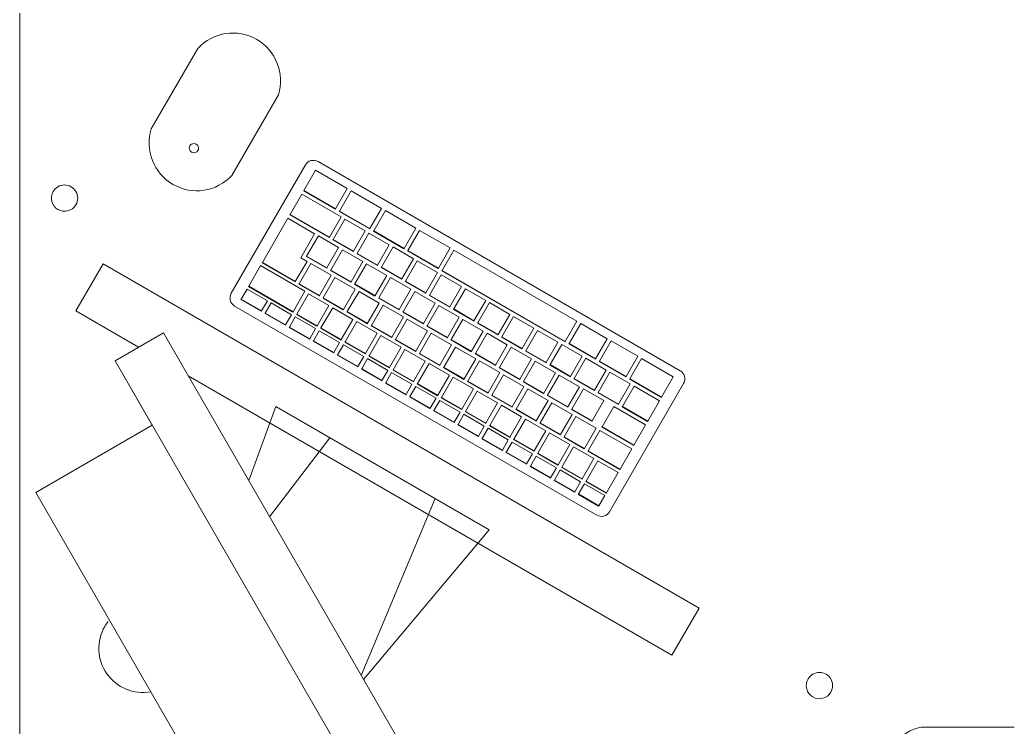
# Model space of a CAD drawing. Header units: millimetres. Extents: x 79795 to 317870, y -36033 to 97293.
# Drawn here: x 207987 to 208666, y 21345 to 21828 of the extents above; entities that cross this region are included whole.
import ezdxf

# ---------------------------------------------------------------- set-up
doc = ezdxf.new("R2010")
doc.units = ezdxf.units.MM
doc.header["$MEASUREMENT"] = 0
for name, color, linetype, lineweight in [('A-GENM', 8, 'CONTINUOUS', 9), ('E-ELEC-EQPM', 8, 'CONTINUOUS', 9), ('I-FURN', 8, 'CONTINUOUS', 9)]:
    doc.layers.add(name, color=color, linetype=linetype, lineweight=lineweight)

msp = doc.modelspace()

# ---------------------------------------------------------------- linework, layer by layer
at = {"layer": 'A-GENM'}
for p, q in [((208108.82, 21808.62), (208077.07, 21753.63)), ((208132.06, 21721.88), (208163.81, 21776.87)), ((208438.18, 21588.58), (208190.9, 21731.34)), ((208182.23, 21729.02), (208131.65, 21641.41)), ((208189.24, 21725.39), (208181.27, 21711.58)), ((208210.89, 21712.89), (208189.24, 21725.39)), ((208181.13, 21711.34), (208181.27, 21711.58)), ((208202.78, 21698.84), (208181.13, 21711.34)), ((208181.27, 21711.58), (208202.92, 21699.08)), ((208202.92, 21699.08), (208210.89, 21712.89)), ((208213.49, 21711.39), (208205.52, 21697.58)), ((208234.27, 21699.39), (208213.49, 21711.39)), ((208179.78, 21709.02), (208171.8, 21695.19)), ((208206.63, 21693.52), (208179.78, 21709.02)), ((208202.78, 21698.84), (208202.92, 21699.08)), ((208205.38, 21697.34), (208205.52, 21697.58)), ((208226.16, 21685.34), (208205.38, 21697.34)), ((208205.52, 21697.58), (208226.3, 21685.58)), ((208226.3, 21685.58), (208234.27, 21699.39)), ((208236.87, 21697.89), (208228.9, 21684.08)), ((208257.65, 21685.89), (208236.87, 21697.89)), ((208170.32, 21692.62), (208152.88, 21662.41)), ((208188.51, 21682.12), (208170.32, 21692.62)), ((208171.66, 21694.95), (208171.8, 21695.19)), ((208198.51, 21679.45), (208171.66, 21694.95)), ((208171.8, 21695.19), (208198.65, 21679.69)), ((208198.65, 21679.69), (208206.63, 21693.52)), ((208209.23, 21692.02), (208201.25, 21678.19)), ((208223.08, 21684.02), (208209.23, 21692.02)), ((208215.1, 21670.19), (208223.08, 21684.02)), ((208226.16, 21685.34), (208226.3, 21685.58)), ((208228.76, 21683.84), (208228.9, 21684.08)), ((208249.54, 21671.84), (208228.76, 21683.84)), ((208228.9, 21684.08), (208249.68, 21672.08)), ((208249.68, 21672.08), (208257.65, 21685.89)), ((208260.25, 21684.39), (208252.28, 21670.58)), ((208281.04, 21672.39), (208260.25, 21684.39)), ((208179.04, 21665.73), (208188.51, 21682.12)), ((208191.1, 21680.62), (208183.12, 21666.8)), ((208204.96, 21672.62), (208191.1, 21680.62)), ((208198.51, 21679.45), (208198.65, 21679.69)), ((208201.11, 21677.95), (208201.25, 21678.19)), ((208214.97, 21669.95), (208201.11, 21677.95)), ((208201.25, 21678.19), (208215.1, 21670.19)), ((208225.68, 21682.52), (208217.7, 21668.69)), ((208239.54, 21674.52), (208225.68, 21682.52)), ((208196.98, 21658.8), (208204.96, 21672.62)), ((208207.56, 21671.12), (208199.58, 21657.3)), ((208221.42, 21663.12), (208207.56, 21671.12)), ((208214.97, 21669.95), (208215.1, 21670.19)), ((208231.56, 21660.69), (208239.54, 21674.52)), ((208242.14, 21673.02), (208234.16, 21659.19)), ((208255.99, 21665.02), (208242.14, 21673.02)), ((208249.54, 21671.84), (208249.68, 21672.08)), ((208252.14, 21670.34), (208252.28, 21670.58)), ((208272.93, 21658.34), (208252.14, 21670.34)), ((208252.28, 21670.58), (208273.07, 21658.58)), ((208273.07, 21658.58), (208281.04, 21672.39)), ((208283.63, 21670.89), (208275.66, 21657.08)), ((208367.64, 21622.39), (208283.63, 21670.89)), ((208175.39, 21649.41), (208183.37, 21663.23)), ((208183.37, 21663.23), (208179.04, 21665.73)), ((208182.99, 21666.56), (208183.12, 21666.8)), ((208196.84, 21658.56), (208182.99, 21666.56)), ((208183.12, 21666.8), (208196.98, 21658.8)), ((208213.43, 21649.3), (208221.42, 21663.12)), ((208217.56, 21668.45), (208217.7, 21668.69)), ((208231.42, 21660.45), (208217.56, 21668.45)), ((208217.7, 21668.69), (208231.56, 21660.69)), ((208248.01, 21651.19), (208255.99, 21665.02)), ((208258.59, 21663.52), (208250.61, 21649.69)), ((208272.45, 21655.52), (208258.59, 21663.52)), ((208151.67, 21660.32), (208143.55, 21646.26)), ((208181.98, 21642.82), (208151.67, 21660.32)), ((208152.74, 21662.17), (208152.88, 21662.41)), ((208175.25, 21649.17), (208152.74, 21662.17)), ((208152.88, 21662.41), (208175.39, 21649.41)), ((208185.97, 21661.73), (208177.99, 21647.91)), ((208199.83, 21653.73), (208185.97, 21661.73)), ((208196.84, 21658.56), (208196.98, 21658.8)), ((208199.44, 21657.06), (208199.58, 21657.3)), ((208213.3, 21649.06), (208199.44, 21657.06)), ((208199.58, 21657.3), (208213.43, 21649.3)), ((208224.01, 21661.62), (208216.03, 21647.8)), ((208237.87, 21653.62), (208224.01, 21661.62)), ((208231.42, 21660.45), (208231.56, 21660.69)), ((208234.02, 21658.95), (208234.16, 21659.19)), ((208247.87, 21650.95), (208234.02, 21658.95)), ((208234.16, 21659.19), (208248.01, 21651.19)), ((208272.93, 21658.34), (208273.07, 21658.58)), ((208275.53, 21656.84), (208275.66, 21657.08)), ((208359.53, 21608.34), (208275.53, 21656.84)), ((208275.66, 21657.08), (208359.67, 21608.58)), ((208175.25, 21649.17), (208175.39, 21649.41)), ((208191.85, 21639.91), (208199.83, 21653.73)), ((208202.42, 21652.23), (208194.44, 21638.41)), ((208216.28, 21644.23), (208202.42, 21652.23)), ((208213.3, 21649.06), (208213.43, 21649.3)), ((208229.89, 21639.8), (208237.87, 21653.62)), ((208240.47, 21652.12), (208232.49, 21638.3)), ((208254.32, 21644.12), (208240.47, 21652.12)), ((208247.87, 21650.95), (208248.01, 21651.19)), ((208250.47, 21649.45), (208250.61, 21649.69)), ((208264.33, 21641.45), (208250.47, 21649.45)), ((208250.61, 21649.69), (208264.47, 21641.69)), ((208264.47, 21641.69), (208272.45, 21655.52)), ((208275.05, 21654.02), (208267.07, 21640.19)), ((208288.9, 21646.02), (208275.05, 21654.02)), ((208142.42, 21644.3), (208138.43, 21637.39)), ((208156.28, 21636.3), (208142.42, 21644.3)), ((208143.41, 21646.02), (208143.55, 21646.26)), ((208173.72, 21628.52), (208143.41, 21646.02)), ((208143.55, 21646.26), (208173.86, 21628.76)), ((208173.86, 21628.76), (208181.98, 21642.82)), ((208177.85, 21647.67), (208177.99, 21647.91)), ((208191.71, 21639.67), (208177.85, 21647.67)), ((208177.99, 21647.91), (208191.85, 21639.91)), ((208208.3, 21630.41), (208216.28, 21644.23)), ((208218.88, 21642.73), (208210.9, 21628.91)), ((208215.89, 21647.56), (208216.03, 21647.8)), ((208229.75, 21639.56), (208215.89, 21647.56)), ((208216.03, 21647.8), (208229.89, 21639.8)), ((208232.74, 21634.73), (208218.88, 21642.73)), ((208246.34, 21630.3), (208254.32, 21644.12)), ((208256.92, 21642.62), (208248.94, 21628.8)), ((208270.78, 21634.62), (208256.92, 21642.62)), ((208280.92, 21632.19), (208288.9, 21646.02)), ((208291.5, 21644.52), (208283.52, 21630.69)), ((208305.36, 21636.52), (208291.5, 21644.52)), ((208138.29, 21637.15), (208138.43, 21637.39)), ((208152.15, 21629.15), (208138.29, 21637.15)), ((208138.43, 21637.39), (208152.29, 21629.39)), ((208152.29, 21629.39), (208156.28, 21636.3)), ((208184.44, 21641.08), (208176.46, 21627.26)), ((208198.3, 21633.08), (208184.44, 21641.08)), ((208191.71, 21639.67), (208191.85, 21639.91)), ((208194.31, 21638.17), (208194.44, 21638.41)), ((208208.16, 21630.17), (208194.31, 21638.17)), ((208194.44, 21638.41), (208208.3, 21630.41)), ((208229.75, 21639.56), (208229.89, 21639.8)), ((208232.35, 21638.06), (208232.49, 21638.3)), ((208246.21, 21630.06), (208232.35, 21638.06)), ((208232.49, 21638.3), (208246.34, 21630.3)), ((208264.33, 21641.45), (208264.47, 21641.69)), ((208266.93, 21639.95), (208267.07, 21640.19)), ((208280.78, 21631.95), (208266.93, 21639.95)), ((208267.07, 21640.19), (208280.92, 21632.19)), ((208297.38, 21622.69), (208305.36, 21636.52)), ((208133.97, 21632.73), (208381.25, 21489.97)), ((208152.15, 21629.15), (208152.29, 21629.39)), ((208158.88, 21634.8), (208154.89, 21627.89)), ((208172.73, 21626.8), (208158.88, 21634.8)), ((208190.32, 21619.26), (208198.3, 21633.08)), ((208200.89, 21631.58), (208192.91, 21617.76)), ((208214.75, 21623.58), (208200.89, 21631.58)), ((208208.16, 21630.17), (208208.3, 21630.41)), ((208224.76, 21620.91), (208232.74, 21634.73)), ((208235.33, 21633.23), (208227.35, 21619.41)), ((208249.19, 21625.23), (208235.33, 21633.23)), ((208246.21, 21630.06), (208246.34, 21630.3)), ((208262.8, 21620.8), (208270.78, 21634.62)), ((208273.38, 21633.12), (208265.4, 21619.3)), ((208287.23, 21625.12), (208273.38, 21633.12)), ((208280.78, 21631.95), (208280.92, 21632.19)), ((208283.38, 21630.45), (208283.52, 21630.69)), ((208297.24, 21622.45), (208283.38, 21630.45)), ((208283.52, 21630.69), (208297.38, 21622.69)), ((208307.96, 21635.02), (208299.97, 21621.19)), ((208321.81, 21627.02), (208307.96, 21635.02)), ((208154.75, 21627.65), (208154.89, 21627.89)), ((208168.6, 21619.65), (208154.75, 21627.65)), ((208154.89, 21627.89), (208168.74, 21619.89)), ((208168.74, 21619.89), (208172.73, 21626.8)), ((208175.33, 21625.3), (208171.34, 21618.39)), ((208173.72, 21628.52), (208173.86, 21628.76)), ((208189.19, 21617.3), (208175.33, 21625.3)), ((208176.32, 21627.02), (208176.46, 21627.26)), ((208190.18, 21619.02), (208176.32, 21627.02)), ((208176.46, 21627.26), (208190.32, 21619.26)), ((208206.77, 21609.76), (208214.75, 21623.58)), ((208210.76, 21628.67), (208210.9, 21628.91)), ((208224.62, 21620.67), (208210.76, 21628.67)), ((208210.9, 21628.91), (208224.76, 21620.91)), ((208241.21, 21611.41), (208249.19, 21625.23)), ((208251.79, 21623.73), (208243.81, 21609.91)), ((208248.8, 21628.56), (208248.94, 21628.8)), ((208262.66, 21620.56), (208248.8, 21628.56)), ((208248.94, 21628.8), (208262.8, 21620.8)), ((208265.64, 21615.73), (208251.79, 21623.73)), ((208279.25, 21611.3), (208287.23, 21625.12)), ((208289.83, 21623.62), (208281.85, 21609.8)), ((208303.69, 21615.62), (208289.83, 21623.62)), ((208297.24, 21622.45), (208297.38, 21622.69)), ((208313.83, 21613.19), (208321.81, 21627.02)), ((208324.41, 21625.52), (208316.43, 21611.69)), ((208338.27, 21617.52), (208324.41, 21625.52)), ((208359.67, 21608.58), (208367.64, 21622.39)), ((208168.6, 21619.65), (208168.74, 21619.89)), ((208171.2, 21618.15), (208171.34, 21618.39)), ((208185.06, 21610.15), (208171.2, 21618.15)), ((208171.34, 21618.39), (208185.2, 21610.39)), ((208185.2, 21610.39), (208189.19, 21617.3)), ((208191.78, 21615.8), (208187.79, 21608.89)), ((208190.18, 21619.02), (208190.32, 21619.26)), ((208205.64, 21607.8), (208191.78, 21615.8)), ((208192.78, 21617.52), (208192.91, 21617.76)), ((208206.63, 21609.52), (208192.78, 21617.52)), ((208192.91, 21617.76), (208206.77, 21609.76)), ((208217.35, 21622.08), (208209.37, 21608.26)), ((208231.2, 21614.08), (208217.35, 21622.08)), ((208224.62, 21620.67), (208224.76, 21620.91)), ((208227.22, 21619.17), (208227.35, 21619.41)), ((208241.07, 21611.17), (208227.22, 21619.17)), ((208227.35, 21619.41), (208241.21, 21611.41)), ((208257.66, 21601.91), (208265.64, 21615.73)), ((208262.66, 21620.56), (208262.8, 21620.8)), ((208265.26, 21619.06), (208265.4, 21619.3)), ((208279.11, 21611.06), (208265.26, 21619.06)), ((208265.4, 21619.3), (208279.25, 21611.3)), ((208295.71, 21601.8), (208303.69, 21615.62)), ((208299.84, 21620.95), (208299.97, 21621.19)), ((208313.69, 21612.95), (208299.84, 21620.95)), ((208299.97, 21621.19), (208313.83, 21613.19)), ((208330.29, 21603.69), (208338.27, 21617.52)), ((208340.86, 21616.02), (208332.88, 21602.19)), ((208354.72, 21608.02), (208340.86, 21616.02)), ((208370.24, 21620.89), (208362.27, 21607.08)), ((208388.42, 21610.39), (208370.24, 21620.89)), ((208185.06, 21610.15), (208185.2, 21610.39)), ((208187.66, 21608.65), (208187.79, 21608.89)), ((208201.51, 21600.65), (208187.66, 21608.65)), ((208187.79, 21608.89), (208201.65, 21600.89)), ((208206.63, 21609.52), (208206.77, 21609.76)), ((208223.22, 21600.26), (208231.2, 21614.08)), ((208233.8, 21612.58), (208225.82, 21598.76)), ((208247.66, 21604.58), (208233.8, 21612.58)), ((208241.07, 21611.17), (208241.21, 21611.41)), ((208243.67, 21609.67), (208243.81, 21609.91)), ((208257.53, 21601.67), (208243.67, 21609.67)), ((208243.81, 21609.91), (208257.66, 21601.91)), ((208268.24, 21614.23), (208260.26, 21600.41)), ((208282.1, 21606.23), (208268.24, 21614.23)), ((208279.11, 21611.06), (208279.25, 21611.3)), ((208281.71, 21609.56), (208281.85, 21609.8)), ((208295.57, 21601.56), (208281.71, 21609.56)), ((208281.85, 21609.8), (208295.71, 21601.8)), ((208306.29, 21614.12), (208298.31, 21600.3)), ((208320.14, 21606.12), (208306.29, 21614.12)), ((208313.69, 21612.95), (208313.83, 21613.19)), ((208316.29, 21611.45), (208316.43, 21611.69)), ((208330.15, 21603.45), (208316.29, 21611.45)), ((208316.43, 21611.69), (208330.29, 21603.69)), ((208359.53, 21608.34), (208359.67, 21608.58)), ((208380.45, 21596.58), (208388.42, 21610.39)), ((208391.02, 21608.89), (208383.05, 21595.08)), ((208409.21, 21598.39), (208391.02, 21608.89)), ((208201.65, 21600.89), (208205.64, 21607.8)), ((208208.24, 21606.3), (208204.25, 21599.39)), ((208222.1, 21598.3), (208208.24, 21606.3)), ((208209.23, 21608.02), (208209.37, 21608.26)), ((208223.09, 21600.02), (208209.23, 21608.02)), ((208209.37, 21608.26), (208223.22, 21600.26)), ((208239.68, 21590.76), (208247.66, 21604.58)), ((208250.26, 21603.08), (208242.28, 21589.26)), ((208264.11, 21595.08), (208250.26, 21603.08)), ((208257.53, 21601.67), (208257.66, 21601.91)), ((208274.12, 21592.41), (208282.1, 21606.23)), ((208284.7, 21604.73), (208276.72, 21590.91)), ((208298.55, 21596.73), (208284.7, 21604.73)), ((208295.57, 21601.56), (208295.71, 21601.8)), ((208312.16, 21592.3), (208320.14, 21606.12)), ((208322.74, 21604.62), (208314.76, 21590.8)), ((208336.6, 21596.62), (208322.74, 21604.62)), ((208330.15, 21603.45), (208330.29, 21603.69)), ((208332.75, 21601.95), (208332.88, 21602.19)), ((208346.6, 21593.95), (208332.75, 21601.95)), ((208332.88, 21602.19), (208346.74, 21594.19)), ((208346.74, 21594.19), (208354.72, 21608.02)), ((208357.32, 21606.52), (208349.34, 21592.69)), ((208371.18, 21598.52), (208357.32, 21606.52)), ((208362.13, 21606.84), (208362.27, 21607.08)), ((208380.31, 21596.34), (208362.13, 21606.84)), ((208362.27, 21607.08), (208380.45, 21596.58)), ((208201.51, 21600.65), (208201.65, 21600.89)), ((208204.11, 21599.15), (208204.25, 21599.39)), ((208217.97, 21591.15), (208204.11, 21599.15)), ((208204.25, 21599.39), (208218.11, 21591.39)), ((208218.11, 21591.39), (208222.1, 21598.3)), ((208224.69, 21596.8), (208220.7, 21589.89)), ((208223.09, 21600.02), (208223.22, 21600.26)), ((208238.55, 21588.8), (208224.69, 21596.8)), ((208225.68, 21598.52), (208225.82, 21598.76)), ((208239.54, 21590.52), (208225.68, 21598.52)), ((208225.82, 21598.76), (208239.68, 21590.76)), ((208256.13, 21581.26), (208264.11, 21595.08)), ((208260.12, 21600.17), (208260.26, 21600.41)), ((208273.98, 21592.17), (208260.12, 21600.17)), ((208260.26, 21600.41), (208274.12, 21592.41)), ((208290.57, 21582.91), (208298.55, 21596.73)), ((208301.15, 21595.23), (208293.17, 21581.41)), ((208298.17, 21600.06), (208298.31, 21600.3)), ((208312.02, 21592.06), (208298.17, 21600.06)), ((208298.31, 21600.3), (208312.16, 21592.3)), ((208315.01, 21587.23), (208301.15, 21595.23)), ((208328.62, 21582.8), (208336.6, 21596.62)), ((208339.19, 21595.12), (208331.21, 21581.3)), ((208353.05, 21587.12), (208339.19, 21595.12)), ((208363.19, 21584.69), (208371.18, 21598.52)), ((208373.77, 21597.02), (208365.79, 21583.19)), ((208387.63, 21589.02), (208373.77, 21597.02)), ((208380.31, 21596.34), (208380.45, 21596.58)), ((208382.91, 21594.84), (208383.05, 21595.08)), ((208383.05, 21595.08), (208401.24, 21584.58)), ((208401.24, 21584.58), (208409.21, 21598.39)), ((208411.8, 21596.89), (208403.84, 21583.08)), ((208433.46, 21584.39), (208411.8, 21596.89)), ((208217.97, 21591.15), (208218.11, 21591.39)), ((208220.56, 21589.65), (208220.7, 21589.89)), ((208234.42, 21581.65), (208220.56, 21589.65)), ((208220.7, 21589.89), (208234.56, 21581.89)), ((208234.56, 21581.89), (208238.55, 21588.8)), ((208239.54, 21590.52), (208239.68, 21590.76)), ((208242.14, 21589.02), (208242.28, 21589.26)), ((208255.99, 21581.02), (208242.14, 21589.02)), ((208242.28, 21589.26), (208256.13, 21581.26)), ((208266.71, 21593.58), (208258.73, 21579.76)), ((208280.57, 21585.58), (208266.71, 21593.58)), ((208273.98, 21592.17), (208274.12, 21592.41)), ((208276.58, 21590.67), (208276.72, 21590.91)), ((208290.43, 21582.67), (208276.58, 21590.67)), ((208276.72, 21590.91), (208290.57, 21582.91)), ((208312.02, 21592.06), (208312.16, 21592.3)), ((208314.62, 21590.56), (208314.76, 21590.8)), ((208328.48, 21582.56), (208314.62, 21590.56)), ((208314.76, 21590.8), (208328.62, 21582.8)), ((208346.6, 21593.95), (208346.74, 21594.19)), ((208349.2, 21592.45), (208349.34, 21592.69)), ((208363.06, 21584.45), (208349.2, 21592.45)), ((208349.34, 21592.69), (208363.19, 21584.69)), ((208379.65, 21575.19), (208387.63, 21589.02)), ((208401.1, 21584.34), (208382.91, 21594.84)), ((208234.42, 21581.65), (208234.56, 21581.89)), ((208241.15, 21587.3), (208237.16, 21580.39)), ((208255, 21579.3), (208241.15, 21587.3)), ((208272.59, 21571.76), (208280.57, 21585.58)), ((208283.17, 21584.08), (208275.19, 21570.26)), ((208297.02, 21576.08), (208283.17, 21584.08)), ((208290.43, 21582.67), (208290.57, 21582.91)), ((208307.03, 21573.41), (208315.01, 21587.23)), ((208317.61, 21585.73), (208309.63, 21571.91)), ((208331.46, 21577.73), (208317.61, 21585.73)), ((208328.48, 21582.56), (208328.62, 21582.8)), ((208345.07, 21573.3), (208353.05, 21587.12)), ((208355.65, 21585.62), (208347.67, 21571.8)), ((208369.51, 21577.62), (208355.65, 21585.62)), ((208363.06, 21584.45), (208363.19, 21584.69)), ((208365.65, 21582.95), (208365.79, 21583.19)), ((208379.51, 21574.95), (208365.65, 21582.95)), ((208365.79, 21583.19), (208379.65, 21575.19)), ((208390.23, 21587.52), (208382.25, 21573.69)), ((208404.08, 21579.52), (208390.23, 21587.52)), ((208401.1, 21584.34), (208401.24, 21584.58)), ((208403.7, 21582.84), (208403.84, 21583.08)), ((208425.35, 21570.34), (208403.7, 21582.84)), ((208403.84, 21583.08), (208425.49, 21570.58)), ((208425.49, 21570.58), (208433.46, 21584.39)), ((208237.02, 21580.15), (208237.16, 21580.39)), ((208250.88, 21572.15), (208237.02, 21580.15)), ((208237.16, 21580.39), (208251.01, 21572.39)), ((208251.01, 21572.39), (208255, 21579.3)), ((208257.6, 21577.8), (208253.61, 21570.89)), ((208255.99, 21581.02), (208256.13, 21581.26)), ((208271.46, 21569.8), (208257.6, 21577.8)), ((208258.59, 21579.52), (208258.73, 21579.76)), ((208272.45, 21571.52), (208258.59, 21579.52)), ((208258.73, 21579.76), (208272.59, 21571.76)), ((208289.04, 21562.26), (208297.02, 21576.08)), ((208293.03, 21581.17), (208293.17, 21581.41)), ((208306.89, 21573.17), (208293.03, 21581.17)), ((208293.17, 21581.41), (208307.03, 21573.41)), ((208323.48, 21563.91), (208331.46, 21577.73)), ((208334.06, 21576.23), (208326.08, 21562.41)), ((208331.08, 21581.06), (208331.21, 21581.3)), ((208344.93, 21573.06), (208331.08, 21581.06)), ((208331.21, 21581.3), (208345.07, 21573.3)), ((208347.92, 21568.23), (208334.06, 21576.23)), ((208361.52, 21563.8), (208369.51, 21577.62)), ((208372.1, 21576.12), (208364.12, 21562.3)), ((208385.96, 21568.12), (208372.1, 21576.12)), ((208379.51, 21574.95), (208379.65, 21575.19)), ((208389.92, 21492.29), (208440.51, 21579.9)), ((208396.1, 21565.69), (208404.08, 21579.52)), ((208406.67, 21578), (208398.7, 21564.19)), ((208423.99, 21568), (208406.67, 21578)), ((208250.88, 21572.15), (208251.01, 21572.39)), ((208253.47, 21570.65), (208253.61, 21570.89)), ((208267.33, 21562.65), (208253.47, 21570.65)), ((208253.61, 21570.89), (208267.47, 21562.89)), ((208267.47, 21562.89), (208271.46, 21569.8)), ((208274.06, 21568.3), (208270.07, 21561.39)), ((208272.45, 21571.52), (208272.59, 21571.76)), ((208287.91, 21560.3), (208274.06, 21568.3)), ((208275.05, 21570.02), (208275.19, 21570.26)), ((208288.9, 21562.02), (208275.05, 21570.02)), ((208275.19, 21570.26), (208289.04, 21562.26)), ((208299.62, 21574.58), (208291.64, 21560.76)), ((208313.48, 21566.58), (208299.62, 21574.58)), ((208306.89, 21573.17), (208307.03, 21573.41)), ((208309.49, 21571.67), (208309.63, 21571.91)), ((208323.34, 21563.67), (208309.49, 21571.67)), ((208309.63, 21571.91), (208323.48, 21563.91)), ((208339.94, 21554.41), (208347.92, 21568.23)), ((208344.93, 21573.06), (208345.07, 21573.3)), ((208347.53, 21571.56), (208347.67, 21571.8)), ((208361.39, 21563.56), (208347.53, 21571.56)), ((208347.67, 21571.8), (208361.52, 21563.8)), ((208377.98, 21554.3), (208385.96, 21568.12)), ((208382.11, 21573.45), (208382.25, 21573.69)), ((208395.97, 21565.45), (208382.11, 21573.45)), ((208382.25, 21573.69), (208396.1, 21565.69)), ((208416.02, 21554.19), (208423.99, 21568)), ((208425.35, 21570.34), (208425.49, 21570.58)), ((208267.33, 21562.65), (208267.47, 21562.89)), ((208269.93, 21561.15), (208270.07, 21561.39)), ((208283.78, 21553.15), (208269.93, 21561.15)), ((208270.07, 21561.39), (208283.92, 21553.39)), ((208288.9, 21562.02), (208289.04, 21562.26)), ((208305.5, 21552.76), (208313.48, 21566.58)), ((208316.08, 21565.08), (208308.09, 21551.26)), ((208329.93, 21557.08), (208316.08, 21565.08)), ((208323.34, 21563.67), (208323.48, 21563.91)), ((208325.94, 21562.17), (208326.08, 21562.41)), ((208339.8, 21554.17), (208325.94, 21562.17)), ((208326.08, 21562.41), (208339.94, 21554.41)), ((208350.52, 21566.73), (208342.53, 21552.91)), ((208364.37, 21558.73), (208350.52, 21566.73)), ((208361.39, 21563.56), (208361.52, 21563.8)), ((208363.98, 21562.06), (208364.12, 21562.3)), ((208377.84, 21554.06), (208363.98, 21562.06)), ((208364.12, 21562.3), (208377.98, 21554.3)), ((208392.88, 21564.1), (208384.91, 21550.3)), ((208414.53, 21551.6), (208392.88, 21564.1)), ((208395.97, 21565.45), (208396.1, 21565.69)), ((208398.56, 21563.95), (208398.7, 21564.19)), ((208415.88, 21553.95), (208398.56, 21563.95)), ((208398.7, 21564.19), (208416.02, 21554.19)), ((208283.92, 21553.39), (208287.91, 21560.3)), ((208290.51, 21558.8), (208286.52, 21551.89)), ((208304.37, 21550.8), (208290.51, 21558.8)), ((208291.5, 21560.52), (208291.64, 21560.76)), ((208305.36, 21552.52), (208291.5, 21560.52)), ((208291.64, 21560.76), (208305.5, 21552.76)), ((208321.95, 21543.26), (208329.93, 21557.08)), ((208332.53, 21555.58), (208324.55, 21541.76)), ((208346.39, 21547.58), (208332.53, 21555.58)), ((208339.8, 21554.17), (208339.94, 21554.41)), ((208356.39, 21544.91), (208364.37, 21558.73)), ((208366.97, 21557.23), (208358.99, 21543.41)), ((208380.83, 21549.23), (208366.97, 21557.23)), ((208377.84, 21554.06), (208377.98, 21554.3)), ((208283.78, 21553.15), (208283.92, 21553.39)), ((208286.38, 21551.65), (208286.52, 21551.89)), ((208300.24, 21543.65), (208286.38, 21551.65)), ((208286.52, 21551.89), (208300.38, 21543.89)), ((208300.38, 21543.89), (208304.37, 21550.8)), ((208306.97, 21549.3), (208302.98, 21542.39)), ((208305.36, 21552.52), (208305.5, 21552.76)), ((208320.82, 21541.3), (208306.97, 21549.3)), ((208307.96, 21551.02), (208308.09, 21551.26)), ((208321.81, 21543.02), (208307.96, 21551.02)), ((208308.09, 21551.26), (208321.95, 21543.26)), ((208338.41, 21533.76), (208346.39, 21547.58)), ((208342.4, 21552.67), (208342.53, 21552.91)), ((208356.25, 21544.67), (208342.4, 21552.67)), ((208342.53, 21552.91), (208356.39, 21544.91)), ((208372.85, 21535.41), (208380.83, 21549.23)), ((208383.41, 21547.71), (208375.44, 21533.91)), ((208405.06, 21535.21), (208383.41, 21547.71)), ((208384.77, 21550.06), (208384.91, 21550.3)), ((208406.42, 21537.56), (208384.77, 21550.06)), ((208384.91, 21550.3), (208406.56, 21537.8)), ((208406.56, 21537.8), (208414.53, 21551.6)), ((208415.88, 21553.95), (208416.02, 21554.19)), ((208300.24, 21543.65), (208300.38, 21543.89)), ((208302.84, 21542.15), (208302.98, 21542.39)), ((208316.69, 21534.15), (208302.84, 21542.15)), ((208302.98, 21542.39), (208316.83, 21534.39)), ((208316.83, 21534.39), (208320.82, 21541.3)), ((208321.81, 21543.02), (208321.95, 21543.26)), ((208324.41, 21541.52), (208324.55, 21541.76)), ((208338.27, 21533.52), (208324.41, 21541.52)), ((208324.55, 21541.76), (208338.41, 21533.76)), ((208348.98, 21546.08), (208341, 21532.26)), ((208362.84, 21538.08), (208348.98, 21546.08)), ((208356.25, 21544.67), (208356.39, 21544.91)), ((208358.85, 21543.17), (208358.99, 21543.41)), ((208372.71, 21535.17), (208358.85, 21543.17)), ((208358.99, 21543.41), (208372.85, 21535.41)), ((208316.69, 21534.15), (208316.83, 21534.39)), ((208323.42, 21539.8), (208319.43, 21532.89)), ((208337.28, 21531.8), (208323.42, 21539.8)), ((208354.86, 21524.26), (208362.84, 21538.08)), ((208365.44, 21536.58), (208357.46, 21522.76)), ((208379.3, 21528.58), (208365.44, 21536.58)), ((208372.71, 21535.17), (208372.85, 21535.41)), ((208375.31, 21533.67), (208375.44, 21533.91)), ((208375.44, 21533.91), (208397.09, 21521.41)), ((208397.09, 21521.41), (208405.06, 21535.21)), ((208406.42, 21537.56), (208406.56, 21537.8)), ((208319.29, 21532.65), (208319.43, 21532.89)), ((208333.15, 21524.65), (208319.29, 21532.65)), ((208319.43, 21532.89), (208333.29, 21524.89)), ((208333.29, 21524.89), (208337.28, 21531.8)), ((208339.87, 21530.3), (208335.88, 21523.39)), ((208338.27, 21533.52), (208338.41, 21533.76)), ((208353.73, 21522.3), (208339.87, 21530.3)), ((208340.87, 21532.02), (208341, 21532.26)), ((208354.72, 21524.02), (208340.87, 21532.02)), ((208341, 21532.26), (208354.86, 21524.26)), ((208371.31, 21514.76), (208379.3, 21528.58)), ((208396.96, 21521.17), (208375.31, 21533.67)), ((208333.15, 21524.65), (208333.29, 21524.89)), ((208335.75, 21523.15), (208335.88, 21523.39)), ((208349.6, 21515.15), (208335.75, 21523.15)), ((208335.88, 21523.39), (208349.74, 21515.39)), ((208349.74, 21515.39), (208353.73, 21522.3)), ((208356.33, 21520.8), (208352.34, 21513.89)), ((208354.72, 21524.02), (208354.86, 21524.26)), ((208370.19, 21512.8), (208356.33, 21520.8)), ((208357.32, 21522.52), (208357.46, 21522.76)), ((208371.18, 21514.52), (208357.32, 21522.52)), ((208357.46, 21522.76), (208371.31, 21514.76)), ((208381.89, 21527.08), (208373.91, 21513.26)), ((208395.75, 21519.08), (208381.89, 21527.08)), ((208396.96, 21521.17), (208397.09, 21521.41)), ((208349.6, 21515.15), (208349.74, 21515.39)), ((208352.2, 21513.65), (208352.34, 21513.89)), ((208366.06, 21505.65), (208352.2, 21513.65)), ((208352.34, 21513.89), (208366.2, 21505.89)), ((208371.18, 21514.52), (208371.31, 21514.76)), ((208387.77, 21505.26), (208395.75, 21519.08)), ((208366.2, 21505.89), (208370.19, 21512.8)), ((208372.78, 21511.3), (208368.79, 21504.39)), ((208386.64, 21503.3), (208372.78, 21511.3)), ((208373.77, 21513.02), (208373.91, 21513.26)), ((208387.63, 21505.02), (208373.77, 21513.02)), ((208373.91, 21513.26), (208387.77, 21505.26)), ((208366.06, 21505.65), (208366.2, 21505.89)), ((208368.66, 21504.15), (208368.79, 21504.39)), ((208382.51, 21496.15), (208368.66, 21504.15)), ((208368.79, 21504.39), (208382.65, 21496.39)), ((208382.65, 21496.39), (208386.64, 21503.3)), ((208387.63, 21505.02), (208387.77, 21505.26)), ((208382.51, 21496.15), (208382.65, 21496.39)), ((208666.19, 21345.23), (208602.69, 21345.23))]:
    msp.add_line(p, q, dxfattribs=at)
for centre, radius, start, end in [((208132.74, 21786.56), 32.54, 342.68038, 137.31962), ((208108.13, 21743.94), 32.54, 162.68038, 317.31962), ((208106.14, 21740.48), 3.16, 150, 330), ((208106.14, 21740.48), 3.16, 330, 150), ((208187.73, 21725.84), 6.35, 60, 150), ((208137.14, 21638.23), 6.35, 150, 240), ((208435.01, 21583.08), 6.35, 330, 60), ((208384.42, 21495.46), 6.35, 240, 330), ((208609.83, 21313.48), 32.54, 102.68038, 257.31962)]:
    msp.add_arc(centre, radius, start, end, dxfattribs=at)
at = {"layer": 'E-ELEC-EQPM'}
for p, q in [((208052.35, 21595.39), (208085.35, 21614.44)), ((208052.35, 21595.39), (208085.35, 21614.44)), ((208085.35, 21614.44), (208485.35, 20921.62)), ((208085.35, 21614.44), (208485.35, 20921.62)), ((208077.75, 21551.4), (208052.35, 21595.39)), ((208452.35, 20902.57), (208052.35, 21595.39)), ((207998.16, 21505.45), (208077.75, 21551.4)), ((207998.16, 21505.45), (208077.75, 21551.4)), ((208347.36, 20900.62), (207998.16, 21505.45)), ((208347.36, 20900.62), (207998.16, 21505.45))]:
    msp.add_line(p, q, dxfattribs=at)
at = {"layer": 'I-FURN'}
for p, q in [((207987.34, 21133.58), (207987.32, 22243.58)), ((207987.32, 22243.58), (207987.34, 21133.58)), ((208025.59, 21629.39), (208044.14, 21661.5)), ((208451.08, 21426.55), (208044.14, 21661.5)), ((208025.59, 21629.39), (208068.41, 21604.67)), ((208102.28, 21585.11), (208432.54, 21394.44)), ((208143.62, 21513.5), (208162.03, 21564.11)), ((208162.03, 21564.11), (208307.79, 21479.95)), ((208198.91, 21542.82), (208157.84, 21488.88)), ((208270.91, 21501.25), (208220.39, 21380.55)), ((208307.79, 21479.95), (208222.01, 21377.73)), ((208432.54, 21394.44), (208451.08, 21426.55))]:
    msp.add_line(p, q, dxfattribs=at)
for centre, radius, start, end in [((208017.81, 21706.37), 9, 150, 330), ((208017.81, 21706.37), 9, 330, 150), ((208071.27, 21398.95), 30, 150, 280.22976), ((208071.27, 21398.95), 30, 142.2998, 150), ((208533.27, 21373.59), 9, 150, 330), ((208533.27, 21373.59), 9, 330, 150)]:
    msp.add_arc(centre, radius, start, end, dxfattribs=at)

doc.saveas('drawing.dxf')
